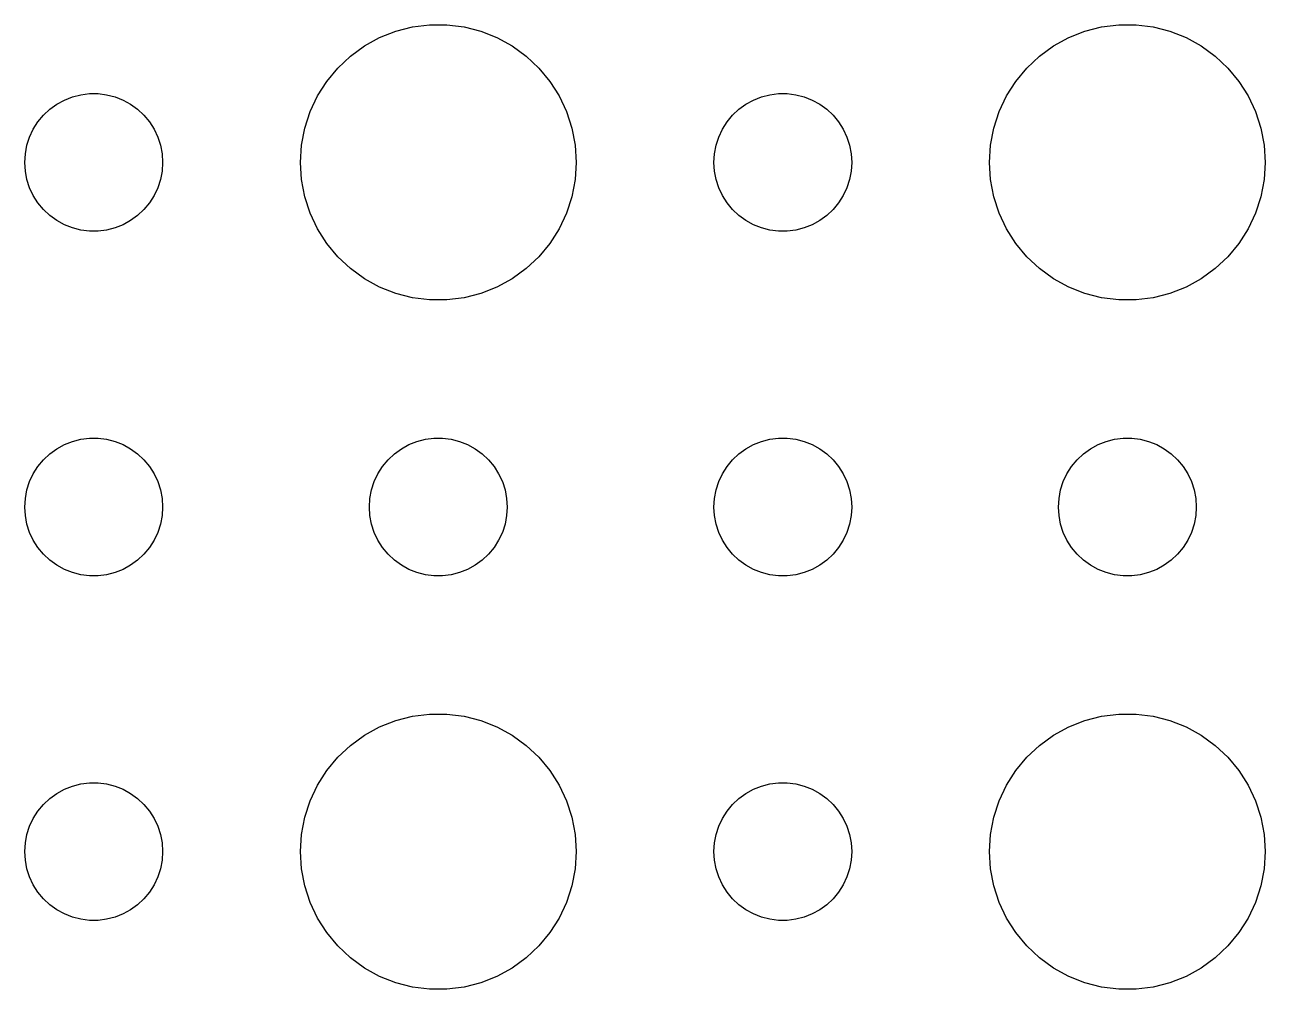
# Model space of a CAD drawing. Header units: metres. Extents: x -157 to 157, y -157 to 157.
# Drawn here: x -69 to -42, y 72.01 to 92.99 of the extents above; entities that cross this region are included whole.
import ezdxf

# ---------------------------------------------------------------- set-up
doc = ezdxf.new("R2010")
doc.units = ezdxf.units.M

msp = doc.modelspace()

# ---------------------------------------------------------------- linework, layer by layer
for p, q in [((-60.927, 92.8532), (-60.5621, 92.9469)), ((-60.5621, 92.9469), (-60.1884, 92.9941)), ((-60.1884, 92.9941), (-59.8116, 92.9941)), ((-59.8116, 92.9941), (-59.4379, 92.9469)), ((-59.4379, 92.9469), (-59.0729, 92.8532)), ((-45.927, 92.8532), (-45.5621, 92.9469)), ((-45.5621, 92.9469), (-45.1884, 92.9941)), ((-45.1884, 92.9941), (-44.8116, 92.9941)), ((-44.8116, 92.9941), (-44.4379, 92.9469)), ((-44.4379, 92.9469), (-44.0729, 92.8532)), ((-61.6075, 92.533), (-61.2773, 92.7145)), ((-61.2773, 92.7145), (-60.927, 92.8532)), ((-59.0729, 92.8532), (-58.7227, 92.7145)), ((-58.7227, 92.7145), (-58.3925, 92.533)), ((-46.6075, 92.533), (-46.2773, 92.7145)), ((-46.2773, 92.7145), (-45.927, 92.8532)), ((-44.0729, 92.8532), (-43.7227, 92.7145)), ((-43.7227, 92.7145), (-43.3925, 92.533)), ((-61.9123, 92.3115), (-61.6075, 92.533)), ((-58.3925, 92.533), (-58.0877, 92.3115)), ((-46.9123, 92.3115), (-46.6075, 92.533)), ((-43.3925, 92.533), (-43.0877, 92.3115)), ((-62.1869, 92.0536), (-61.9123, 92.3115)), ((-58.0877, 92.3115), (-57.8131, 92.0536)), ((-47.1869, 92.0536), (-46.9123, 92.3115)), ((-43.0877, 92.3115), (-42.8131, 92.0536)), ((-62.427, 91.7634), (-62.1869, 92.0536)), ((-57.8131, 92.0536), (-57.5729, 91.7634)), ((-47.427, 91.7634), (-47.1869, 92.0536)), ((-42.8131, 92.0536), (-42.5729, 91.7634)), ((-62.6289, 91.4453), (-62.427, 91.7634)), ((-57.5729, 91.7634), (-57.3711, 91.4453)), ((-47.6289, 91.4453), (-47.427, 91.7634)), ((-42.5729, 91.7634), (-42.3711, 91.4453)), ((-68.4561, 91.1558), (-68.3037, 91.2665)), ((-68.3037, 91.2665), (-68.1387, 91.3572)), ((-68.1387, 91.3572), (-67.9635, 91.4266)), ((-67.9635, 91.4266), (-67.7811, 91.4734)), ((-67.7811, 91.4734), (-67.5942, 91.497)), ((-67.5942, 91.497), (-67.4058, 91.497)), ((-67.4058, 91.497), (-67.2189, 91.4734)), ((-67.2189, 91.4734), (-67.0365, 91.4266)), ((-67.0365, 91.4266), (-66.8613, 91.3572)), ((-66.8613, 91.3572), (-66.6963, 91.2665)), ((-66.6963, 91.2665), (-66.5439, 91.1558)), ((-62.7893, 91.1044), (-62.6289, 91.4453)), ((-57.3711, 91.4453), (-57.2107, 91.1044)), ((-53.4561, 91.1558), (-53.3037, 91.2665)), ((-53.3037, 91.2665), (-53.1387, 91.3572)), ((-53.1387, 91.3572), (-52.9635, 91.4266)), ((-52.9635, 91.4266), (-52.7811, 91.4734)), ((-52.7811, 91.4734), (-52.5942, 91.497)), ((-52.5942, 91.497), (-52.4058, 91.497)), ((-52.4058, 91.497), (-52.2189, 91.4734)), ((-52.2189, 91.4734), (-52.0365, 91.4266)), ((-52.0365, 91.4266), (-51.8613, 91.3572)), ((-51.8613, 91.3572), (-51.6963, 91.2665)), ((-51.6963, 91.2665), (-51.5439, 91.1558)), ((-47.7893, 91.1044), (-47.6289, 91.4453)), ((-42.3711, 91.4453), (-42.2107, 91.1044)), ((-68.7135, 90.8817), (-68.5934, 91.0268)), ((-68.5934, 91.0268), (-68.4561, 91.1558)), ((-66.5439, 91.1558), (-66.4065, 91.0268)), ((-66.4065, 91.0268), (-66.2865, 90.8817)), ((-62.9057, 90.7461), (-62.7893, 91.1044)), ((-57.2107, 91.1044), (-57.0942, 90.7461)), ((-53.7135, 90.8817), (-53.5934, 91.0268)), ((-53.5934, 91.0268), (-53.4561, 91.1558)), ((-51.5439, 91.1558), (-51.4065, 91.0268)), ((-51.4065, 91.0268), (-51.2865, 90.8817)), ((-47.9057, 90.7461), (-47.7893, 91.1044)), ((-42.2107, 91.1044), (-42.0942, 90.7461)), ((-68.8947, 90.5522), (-68.8145, 90.7226)), ((-68.8145, 90.7226), (-68.7135, 90.8817)), ((-66.2865, 90.8817), (-66.1855, 90.7226)), ((-66.1855, 90.7226), (-66.1053, 90.5522)), ((-62.9763, 90.376), (-62.9057, 90.7461)), ((-57.0942, 90.7461), (-57.0237, 90.376)), ((-53.8947, 90.5522), (-53.8145, 90.7226)), ((-53.8145, 90.7226), (-53.7135, 90.8817)), ((-51.2865, 90.8817), (-51.1855, 90.7226)), ((-51.1855, 90.7226), (-51.1053, 90.5522)), ((-47.9763, 90.376), (-47.9057, 90.7461)), ((-42.0942, 90.7461), (-42.0237, 90.376)), ((-68.9529, 90.373), (-68.8947, 90.5522)), ((-66.1053, 90.5522), (-66.0471, 90.373)), ((-53.9529, 90.373), (-53.8947, 90.5522)), ((-51.1053, 90.5522), (-51.0471, 90.373)), ((-69, 90), (-68.9882, 90.188)), ((-68.9882, 90.188), (-68.9529, 90.373)), ((-66.0471, 90.373), (-66.0118, 90.188)), ((-66.0118, 90.188), (-66, 90)), ((-63, 90), (-62.9763, 90.376)), ((-57.0237, 90.376), (-57, 90)), ((-54, 90), (-53.9882, 90.188)), ((-53.9882, 90.188), (-53.9529, 90.373)), ((-51.0471, 90.373), (-51.0118, 90.188)), ((-51.0118, 90.188), (-51, 90)), ((-48, 90), (-47.9763, 90.376)), ((-42.0237, 90.376), (-42, 90)), ((-68.9882, 89.812), (-69, 90)), ((-66, 90), (-66.0118, 89.812)), ((-62.9763, 89.624), (-63, 90)), ((-57, 90), (-57.0237, 89.624)), ((-53.9882, 89.812), (-54, 90)), ((-51, 90), (-51.0118, 89.812)), ((-47.9763, 89.624), (-48, 90)), ((-42, 90), (-42.0237, 89.624)), ((-68.9529, 89.627), (-68.9882, 89.812)), ((-66.0118, 89.812), (-66.0471, 89.627)), ((-53.9529, 89.627), (-53.9882, 89.812)), ((-51.0118, 89.812), (-51.0471, 89.627)), ((-68.8947, 89.4478), (-68.9529, 89.627)), ((-68.8145, 89.2774), (-68.8947, 89.4478)), ((-66.1053, 89.4478), (-66.1855, 89.2774)), ((-66.0471, 89.627), (-66.1053, 89.4478)), ((-62.9057, 89.2539), (-62.9763, 89.624)), ((-57.0237, 89.624), (-57.0942, 89.2539)), ((-53.8947, 89.4478), (-53.9529, 89.627)), ((-53.8145, 89.2774), (-53.8947, 89.4478)), ((-51.1053, 89.4478), (-51.1855, 89.2774)), ((-51.0471, 89.627), (-51.1053, 89.4478)), ((-47.9057, 89.2539), (-47.9763, 89.624)), ((-42.0237, 89.624), (-42.0942, 89.2539)), ((-68.7135, 89.1183), (-68.8145, 89.2774)), ((-68.5934, 88.9732), (-68.7135, 89.1183)), ((-66.2865, 89.1183), (-66.4065, 88.9732)), ((-66.1855, 89.2774), (-66.2865, 89.1183)), ((-62.7893, 88.8956), (-62.9057, 89.2539)), ((-57.0942, 89.2539), (-57.2107, 88.8956)), ((-53.7135, 89.1183), (-53.8145, 89.2774)), ((-53.5934, 88.9732), (-53.7135, 89.1183)), ((-51.2865, 89.1183), (-51.4065, 88.9732)), ((-51.1855, 89.2774), (-51.2865, 89.1183)), ((-47.7893, 88.8956), (-47.9057, 89.2539)), ((-42.0942, 89.2539), (-42.2107, 88.8956)), ((-68.4561, 88.8442), (-68.5934, 88.9732)), ((-68.3037, 88.7335), (-68.4561, 88.8442)), ((-66.5439, 88.8442), (-66.6963, 88.7335)), ((-66.4065, 88.9732), (-66.5439, 88.8442)), ((-62.6289, 88.5547), (-62.7893, 88.8956)), ((-57.2107, 88.8956), (-57.3711, 88.5547)), ((-53.4561, 88.8442), (-53.5934, 88.9732)), ((-53.3037, 88.7335), (-53.4561, 88.8442)), ((-51.5439, 88.8442), (-51.6963, 88.7335)), ((-51.4065, 88.9732), (-51.5439, 88.8442)), ((-47.6289, 88.5547), (-47.7893, 88.8956)), ((-42.2107, 88.8956), (-42.3711, 88.5547)), ((-68.1387, 88.6428), (-68.3037, 88.7335)), ((-67.9635, 88.5734), (-68.1387, 88.6428)), ((-67.7811, 88.5266), (-67.9635, 88.5734)), ((-67.0365, 88.5734), (-67.2189, 88.5266)), ((-66.8613, 88.6428), (-67.0365, 88.5734)), ((-66.6963, 88.7335), (-66.8613, 88.6428)), ((-53.1387, 88.6428), (-53.3037, 88.7335)), ((-52.9635, 88.5734), (-53.1387, 88.6428)), ((-52.7811, 88.5266), (-52.9635, 88.5734)), ((-52.0365, 88.5734), (-52.2189, 88.5266)), ((-51.8613, 88.6428), (-52.0365, 88.5734)), ((-51.6963, 88.7335), (-51.8613, 88.6428)), ((-67.5942, 88.503), (-67.7811, 88.5266)), ((-67.4058, 88.503), (-67.5942, 88.503)), ((-67.2189, 88.5266), (-67.4058, 88.503)), ((-62.427, 88.2366), (-62.6289, 88.5547)), ((-57.3711, 88.5547), (-57.5729, 88.2366)), ((-52.5942, 88.503), (-52.7811, 88.5266)), ((-52.4058, 88.503), (-52.5942, 88.503)), ((-52.2189, 88.5266), (-52.4058, 88.503)), ((-47.427, 88.2366), (-47.6289, 88.5547)), ((-42.3711, 88.5547), (-42.5729, 88.2366)), ((-62.1869, 87.9464), (-62.427, 88.2366)), ((-57.5729, 88.2366), (-57.8131, 87.9464)), ((-47.1869, 87.9464), (-47.427, 88.2366)), ((-42.5729, 88.2366), (-42.8131, 87.9464)), ((-61.9123, 87.6885), (-62.1869, 87.9464)), ((-57.8131, 87.9464), (-58.0877, 87.6885)), ((-46.9123, 87.6885), (-47.1869, 87.9464)), ((-42.8131, 87.9464), (-43.0877, 87.6885)), ((-61.6075, 87.467), (-61.9123, 87.6885)), ((-58.0877, 87.6885), (-58.3925, 87.467)), ((-46.6075, 87.467), (-46.9123, 87.6885)), ((-43.0877, 87.6885), (-43.3925, 87.467)), ((-61.2773, 87.2855), (-61.6075, 87.467)), ((-60.927, 87.1468), (-61.2773, 87.2855)), ((-58.7227, 87.2855), (-59.0729, 87.1468)), ((-58.3925, 87.467), (-58.7227, 87.2855)), ((-46.2773, 87.2855), (-46.6075, 87.467)), ((-45.927, 87.1468), (-46.2773, 87.2855)), ((-43.7227, 87.2855), (-44.0729, 87.1468)), ((-43.3925, 87.467), (-43.7227, 87.2855)), ((-60.5621, 87.0531), (-60.927, 87.1468)), ((-60.1884, 87.0059), (-60.5621, 87.0531)), ((-59.8116, 87.0059), (-60.1884, 87.0059)), ((-59.4379, 87.0531), (-59.8116, 87.0059)), ((-59.0729, 87.1468), (-59.4379, 87.0531)), ((-45.5621, 87.0531), (-45.927, 87.1468)), ((-45.1884, 87.0059), (-45.5621, 87.0531)), ((-44.8116, 87.0059), (-45.1884, 87.0059)), ((-44.4379, 87.0531), (-44.8116, 87.0059)), ((-44.0729, 87.1468), (-44.4379, 87.0531)), ((-67.9635, 83.9266), (-67.7811, 83.9734)), ((-67.7811, 83.9734), (-67.5942, 83.997)), ((-67.5942, 83.997), (-67.4058, 83.997)), ((-67.4058, 83.997), (-67.2189, 83.9734)), ((-67.2189, 83.9734), (-67.0365, 83.9266)), ((-60.4635, 83.9266), (-60.2811, 83.9734)), ((-60.2811, 83.9734), (-60.0942, 83.997)), ((-60.0942, 83.997), (-59.9058, 83.997)), ((-59.9058, 83.997), (-59.7189, 83.9734)), ((-59.7189, 83.9734), (-59.5365, 83.9266)), ((-52.9635, 83.9266), (-52.7811, 83.9734)), ((-52.7811, 83.9734), (-52.5942, 83.997)), ((-52.5942, 83.997), (-52.4058, 83.997)), ((-52.4058, 83.997), (-52.2189, 83.9734)), ((-52.2189, 83.9734), (-52.0365, 83.9266)), ((-45.4635, 83.9266), (-45.2811, 83.9734)), ((-45.2811, 83.9734), (-45.0942, 83.997)), ((-45.0942, 83.997), (-44.9058, 83.997)), ((-44.9058, 83.997), (-44.7189, 83.9734)), ((-44.7189, 83.9734), (-44.5365, 83.9266)), ((-68.4561, 83.6558), (-68.3037, 83.7665)), ((-68.3037, 83.7665), (-68.1387, 83.8572)), ((-68.1387, 83.8572), (-67.9635, 83.9266)), ((-67.0365, 83.9266), (-66.8613, 83.8572)), ((-66.8613, 83.8572), (-66.6963, 83.7665)), ((-66.6963, 83.7665), (-66.5439, 83.6558)), ((-60.9561, 83.6558), (-60.8037, 83.7665)), ((-60.8037, 83.7665), (-60.6387, 83.8572)), ((-60.6387, 83.8572), (-60.4635, 83.9266)), ((-59.5365, 83.9266), (-59.3613, 83.8572)), ((-59.3613, 83.8572), (-59.1963, 83.7665)), ((-59.1963, 83.7665), (-59.0439, 83.6558)), ((-53.4561, 83.6558), (-53.3037, 83.7665)), ((-53.3037, 83.7665), (-53.1387, 83.8572)), ((-53.1387, 83.8572), (-52.9635, 83.9266)), ((-52.0365, 83.9266), (-51.8613, 83.8572)), ((-51.8613, 83.8572), (-51.6963, 83.7665)), ((-51.6963, 83.7665), (-51.5439, 83.6558)), ((-45.9561, 83.6558), (-45.8037, 83.7665)), ((-45.8037, 83.7665), (-45.6387, 83.8572)), ((-45.6387, 83.8572), (-45.4635, 83.9266)), ((-44.5365, 83.9266), (-44.3613, 83.8572)), ((-44.3613, 83.8572), (-44.1963, 83.7665)), ((-44.1963, 83.7665), (-44.0439, 83.6558)), ((-68.7135, 83.3817), (-68.5934, 83.5268)), ((-68.5934, 83.5268), (-68.4561, 83.6558)), ((-66.5439, 83.6558), (-66.4065, 83.5268)), ((-66.4065, 83.5268), (-66.2865, 83.3817)), ((-61.2135, 83.3817), (-61.0934, 83.5268)), ((-61.0934, 83.5268), (-60.9561, 83.6558)), ((-59.0439, 83.6558), (-58.9065, 83.5268)), ((-58.9065, 83.5268), (-58.7865, 83.3817)), ((-53.7135, 83.3817), (-53.5934, 83.5268)), ((-53.5934, 83.5268), (-53.4561, 83.6558)), ((-51.5439, 83.6558), (-51.4065, 83.5268)), ((-51.4065, 83.5268), (-51.2865, 83.3817)), ((-46.2135, 83.3817), (-46.0934, 83.5268)), ((-46.0934, 83.5268), (-45.9561, 83.6558)), ((-44.0439, 83.6558), (-43.9065, 83.5268)), ((-43.9065, 83.5268), (-43.7865, 83.3817)), ((-68.8947, 83.0522), (-68.8145, 83.2226)), ((-68.8145, 83.2226), (-68.7135, 83.3817)), ((-66.2865, 83.3817), (-66.1855, 83.2226)), ((-66.1855, 83.2226), (-66.1053, 83.0522)), ((-61.3947, 83.0522), (-61.3145, 83.2226)), ((-61.3145, 83.2226), (-61.2135, 83.3817)), ((-58.7865, 83.3817), (-58.6855, 83.2226)), ((-58.6855, 83.2226), (-58.6053, 83.0522)), ((-53.8947, 83.0522), (-53.8145, 83.2226)), ((-53.8145, 83.2226), (-53.7135, 83.3817)), ((-51.2865, 83.3817), (-51.1855, 83.2226)), ((-51.1855, 83.2226), (-51.1053, 83.0522)), ((-46.3947, 83.0522), (-46.3145, 83.2226)), ((-46.3145, 83.2226), (-46.2135, 83.3817)), ((-43.7865, 83.3817), (-43.6855, 83.2226)), ((-43.6855, 83.2226), (-43.6053, 83.0522)), ((-68.9529, 82.873), (-68.8947, 83.0522)), ((-66.1053, 83.0522), (-66.0471, 82.873)), ((-61.4529, 82.873), (-61.3947, 83.0522)), ((-58.6053, 83.0522), (-58.5471, 82.873)), ((-53.9529, 82.873), (-53.8947, 83.0522)), ((-51.1053, 83.0522), (-51.0471, 82.873)), ((-46.4529, 82.873), (-46.3947, 83.0522)), ((-43.6053, 83.0522), (-43.5471, 82.873)), ((-69, 82.5), (-68.9882, 82.688)), ((-68.9882, 82.688), (-68.9529, 82.873)), ((-66.0471, 82.873), (-66.0118, 82.688)), ((-66.0118, 82.688), (-66, 82.5)), ((-61.5, 82.5), (-61.4882, 82.688)), ((-61.4882, 82.688), (-61.4529, 82.873)), ((-58.5471, 82.873), (-58.5118, 82.688)), ((-58.5118, 82.688), (-58.5, 82.5)), ((-54, 82.5), (-53.9882, 82.688)), ((-53.9882, 82.688), (-53.9529, 82.873)), ((-51.0471, 82.873), (-51.0118, 82.688)), ((-51.0118, 82.688), (-51, 82.5)), ((-46.5, 82.5), (-46.4882, 82.688)), ((-46.4882, 82.688), (-46.4529, 82.873)), ((-43.5471, 82.873), (-43.5118, 82.688)), ((-43.5118, 82.688), (-43.5, 82.5)), ((-68.9882, 82.312), (-69, 82.5)), ((-66, 82.5), (-66.0118, 82.312)), ((-61.4882, 82.312), (-61.5, 82.5)), ((-58.5, 82.5), (-58.5118, 82.312)), ((-53.9882, 82.312), (-54, 82.5)), ((-51, 82.5), (-51.0118, 82.312)), ((-46.4882, 82.312), (-46.5, 82.5)), ((-43.5, 82.5), (-43.5118, 82.312)), ((-68.9529, 82.127), (-68.9882, 82.312)), ((-68.8947, 81.9478), (-68.9529, 82.127)), ((-66.0471, 82.127), (-66.1053, 81.9478)), ((-66.0118, 82.312), (-66.0471, 82.127)), ((-61.4529, 82.127), (-61.4882, 82.312)), ((-61.3947, 81.9478), (-61.4529, 82.127)), ((-58.5471, 82.127), (-58.6053, 81.9478)), ((-58.5118, 82.312), (-58.5471, 82.127)), ((-53.9529, 82.127), (-53.9882, 82.312)), ((-53.8947, 81.9478), (-53.9529, 82.127)), ((-51.0471, 82.127), (-51.1053, 81.9478)), ((-51.0118, 82.312), (-51.0471, 82.127)), ((-46.4529, 82.127), (-46.4882, 82.312)), ((-46.3947, 81.9478), (-46.4529, 82.127)), ((-43.5471, 82.127), (-43.6053, 81.9478)), ((-43.5118, 82.312), (-43.5471, 82.127)), ((-68.8145, 81.7774), (-68.8947, 81.9478)), ((-66.1053, 81.9478), (-66.1855, 81.7774)), ((-61.3145, 81.7774), (-61.3947, 81.9478)), ((-58.6053, 81.9478), (-58.6855, 81.7774)), ((-53.8145, 81.7774), (-53.8947, 81.9478)), ((-51.1053, 81.9478), (-51.1855, 81.7774)), ((-46.3145, 81.7774), (-46.3947, 81.9478)), ((-43.6053, 81.9478), (-43.6855, 81.7774)), ((-68.7135, 81.6183), (-68.8145, 81.7774)), ((-68.5934, 81.4732), (-68.7135, 81.6183)), ((-66.2865, 81.6183), (-66.4065, 81.4732)), ((-66.1855, 81.7774), (-66.2865, 81.6183)), ((-61.2135, 81.6183), (-61.3145, 81.7774)), ((-61.0934, 81.4732), (-61.2135, 81.6183)), ((-58.7865, 81.6183), (-58.9065, 81.4732)), ((-58.6855, 81.7774), (-58.7865, 81.6183)), ((-53.7135, 81.6183), (-53.8145, 81.7774)), ((-53.5934, 81.4732), (-53.7135, 81.6183)), ((-51.2865, 81.6183), (-51.4065, 81.4732)), ((-51.1855, 81.7774), (-51.2865, 81.6183)), ((-46.2135, 81.6183), (-46.3145, 81.7774)), ((-46.0934, 81.4732), (-46.2135, 81.6183)), ((-43.7865, 81.6183), (-43.9065, 81.4732)), ((-43.6855, 81.7774), (-43.7865, 81.6183)), ((-68.4561, 81.3442), (-68.5934, 81.4732)), ((-68.3037, 81.2335), (-68.4561, 81.3442)), ((-66.5439, 81.3442), (-66.6963, 81.2335)), ((-66.4065, 81.4732), (-66.5439, 81.3442)), ((-60.9561, 81.3442), (-61.0934, 81.4732)), ((-60.8037, 81.2335), (-60.9561, 81.3442)), ((-59.0439, 81.3442), (-59.1963, 81.2335)), ((-58.9065, 81.4732), (-59.0439, 81.3442)), ((-53.4561, 81.3442), (-53.5934, 81.4732)), ((-53.3037, 81.2335), (-53.4561, 81.3442)), ((-51.5439, 81.3442), (-51.6963, 81.2335)), ((-51.4065, 81.4732), (-51.5439, 81.3442)), ((-45.9561, 81.3442), (-46.0934, 81.4732)), ((-45.8037, 81.2335), (-45.9561, 81.3442)), ((-44.0439, 81.3442), (-44.1963, 81.2335)), ((-43.9065, 81.4732), (-44.0439, 81.3442)), ((-68.1387, 81.1428), (-68.3037, 81.2335)), ((-67.9635, 81.0734), (-68.1387, 81.1428)), ((-67.7811, 81.0266), (-67.9635, 81.0734)), ((-67.5942, 81.003), (-67.7811, 81.0266)), ((-67.4058, 81.003), (-67.5942, 81.003)), ((-67.2189, 81.0266), (-67.4058, 81.003)), ((-67.0365, 81.0734), (-67.2189, 81.0266)), ((-66.8613, 81.1428), (-67.0365, 81.0734)), ((-66.6963, 81.2335), (-66.8613, 81.1428)), ((-60.6387, 81.1428), (-60.8037, 81.2335)), ((-60.4635, 81.0734), (-60.6387, 81.1428)), ((-60.2811, 81.0266), (-60.4635, 81.0734)), ((-60.0942, 81.003), (-60.2811, 81.0266)), ((-59.9058, 81.003), (-60.0942, 81.003)), ((-59.7189, 81.0266), (-59.9058, 81.003)), ((-59.5365, 81.0734), (-59.7189, 81.0266)), ((-59.3613, 81.1428), (-59.5365, 81.0734)), ((-59.1963, 81.2335), (-59.3613, 81.1428)), ((-53.1387, 81.1428), (-53.3037, 81.2335)), ((-52.9635, 81.0734), (-53.1387, 81.1428)), ((-52.7811, 81.0266), (-52.9635, 81.0734)), ((-52.5942, 81.003), (-52.7811, 81.0266)), ((-52.4058, 81.003), (-52.5942, 81.003)), ((-52.2189, 81.0266), (-52.4058, 81.003)), ((-52.0365, 81.0734), (-52.2189, 81.0266)), ((-51.8613, 81.1428), (-52.0365, 81.0734)), ((-51.6963, 81.2335), (-51.8613, 81.1428)), ((-45.6387, 81.1428), (-45.8037, 81.2335)), ((-45.4635, 81.0734), (-45.6387, 81.1428)), ((-45.2811, 81.0266), (-45.4635, 81.0734)), ((-45.0942, 81.003), (-45.2811, 81.0266)), ((-44.9058, 81.003), (-45.0942, 81.003)), ((-44.7189, 81.0266), (-44.9058, 81.003)), ((-44.5365, 81.0734), (-44.7189, 81.0266)), ((-44.3613, 81.1428), (-44.5365, 81.0734)), ((-44.1963, 81.2335), (-44.3613, 81.1428)), ((-61.2773, 77.7145), (-60.927, 77.8532)), ((-60.927, 77.8532), (-60.5621, 77.9469)), ((-60.5621, 77.9469), (-60.1884, 77.9941)), ((-60.1884, 77.9941), (-59.8116, 77.9941)), ((-59.8116, 77.9941), (-59.4379, 77.9469)), ((-59.4379, 77.9469), (-59.0729, 77.8532)), ((-59.0729, 77.8532), (-58.7227, 77.7145)), ((-46.2773, 77.7145), (-45.927, 77.8532)), ((-45.927, 77.8532), (-45.5621, 77.9469)), ((-45.5621, 77.9469), (-45.1884, 77.9941)), ((-45.1884, 77.9941), (-44.8116, 77.9941)), ((-44.8116, 77.9941), (-44.4379, 77.9469)), ((-44.4379, 77.9469), (-44.0729, 77.8532)), ((-44.0729, 77.8532), (-43.7227, 77.7145)), ((-61.9123, 77.3115), (-61.6075, 77.533)), ((-61.6075, 77.533), (-61.2773, 77.7145)), ((-58.7227, 77.7145), (-58.3925, 77.533)), ((-58.3925, 77.533), (-58.0877, 77.3115)), ((-46.9123, 77.3115), (-46.6075, 77.533)), ((-46.6075, 77.533), (-46.2773, 77.7145)), ((-43.7227, 77.7145), (-43.3925, 77.533)), ((-43.3925, 77.533), (-43.0877, 77.3115)), ((-62.1869, 77.0536), (-61.9123, 77.3115)), ((-58.0877, 77.3115), (-57.8131, 77.0536)), ((-47.1869, 77.0536), (-46.9123, 77.3115)), ((-43.0877, 77.3115), (-42.8131, 77.0536)), ((-62.427, 76.7634), (-62.1869, 77.0536)), ((-57.8131, 77.0536), (-57.5729, 76.7634)), ((-47.427, 76.7634), (-47.1869, 77.0536)), ((-42.8131, 77.0536), (-42.5729, 76.7634)), ((-62.6289, 76.4453), (-62.427, 76.7634)), ((-57.5729, 76.7634), (-57.3711, 76.4453)), ((-47.6289, 76.4453), (-47.427, 76.7634)), ((-42.5729, 76.7634), (-42.3711, 76.4453)), ((-68.1387, 76.3572), (-67.9635, 76.4266)), ((-67.9635, 76.4266), (-67.7811, 76.4734)), ((-67.7811, 76.4734), (-67.5942, 76.497)), ((-67.5942, 76.497), (-67.4058, 76.497)), ((-67.4058, 76.497), (-67.2189, 76.4734)), ((-67.2189, 76.4734), (-67.0365, 76.4266)), ((-67.0365, 76.4266), (-66.8613, 76.3572)), ((-62.7893, 76.1044), (-62.6289, 76.4453)), ((-57.3711, 76.4453), (-57.2107, 76.1044)), ((-53.1387, 76.3572), (-52.9635, 76.4266)), ((-52.9635, 76.4266), (-52.7811, 76.4734)), ((-52.7811, 76.4734), (-52.5942, 76.497)), ((-52.5942, 76.497), (-52.4058, 76.497)), ((-52.4058, 76.497), (-52.2189, 76.4734)), ((-52.2189, 76.4734), (-52.0365, 76.4266)), ((-52.0365, 76.4266), (-51.8613, 76.3572)), ((-47.7893, 76.1044), (-47.6289, 76.4453)), ((-42.3711, 76.4453), (-42.2107, 76.1044)), ((-68.5934, 76.0268), (-68.4561, 76.1558)), ((-68.4561, 76.1558), (-68.3037, 76.2665)), ((-68.3037, 76.2665), (-68.1387, 76.3572)), ((-66.8613, 76.3572), (-66.6963, 76.2665)), ((-66.6963, 76.2665), (-66.5439, 76.1558)), ((-66.5439, 76.1558), (-66.4065, 76.0268)), ((-53.5934, 76.0268), (-53.4561, 76.1558)), ((-53.4561, 76.1558), (-53.3037, 76.2665)), ((-53.3037, 76.2665), (-53.1387, 76.3572)), ((-51.8613, 76.3572), (-51.6963, 76.2665)), ((-51.6963, 76.2665), (-51.5439, 76.1558)), ((-51.5439, 76.1558), (-51.4065, 76.0268)), ((-68.8145, 75.7226), (-68.7135, 75.8817)), ((-68.7135, 75.8817), (-68.5934, 76.0268)), ((-66.4065, 76.0268), (-66.2865, 75.8817)), ((-66.2865, 75.8817), (-66.1855, 75.7226)), ((-62.9057, 75.7461), (-62.7893, 76.1044)), ((-57.2107, 76.1044), (-57.0942, 75.7461)), ((-53.8145, 75.7226), (-53.7135, 75.8817)), ((-53.7135, 75.8817), (-53.5934, 76.0268)), ((-51.4065, 76.0268), (-51.2865, 75.8817)), ((-51.2865, 75.8817), (-51.1855, 75.7226)), ((-47.9057, 75.7461), (-47.7893, 76.1044)), ((-42.2107, 76.1044), (-42.0942, 75.7461)), ((-68.8947, 75.5522), (-68.8145, 75.7226)), ((-66.1855, 75.7226), (-66.1053, 75.5522)), ((-62.9763, 75.376), (-62.9057, 75.7461)), ((-57.0942, 75.7461), (-57.0237, 75.376)), ((-53.8947, 75.5522), (-53.8145, 75.7226)), ((-51.1855, 75.7226), (-51.1053, 75.5522)), ((-47.9763, 75.376), (-47.9057, 75.7461)), ((-42.0942, 75.7461), (-42.0237, 75.376)), ((-68.9882, 75.188), (-68.9529, 75.373)), ((-68.9529, 75.373), (-68.8947, 75.5522)), ((-66.1053, 75.5522), (-66.0471, 75.373)), ((-66.0471, 75.373), (-66.0118, 75.188)), ((-63, 75), (-62.9763, 75.376)), ((-57.0237, 75.376), (-57, 75)), ((-53.9882, 75.188), (-53.9529, 75.373)), ((-53.9529, 75.373), (-53.8947, 75.5522)), ((-51.1053, 75.5522), (-51.0471, 75.373)), ((-51.0471, 75.373), (-51.0118, 75.188)), ((-48, 75), (-47.9763, 75.376)), ((-42.0237, 75.376), (-42, 75)), ((-69, 75), (-68.9882, 75.188)), ((-66.0118, 75.188), (-66, 75)), ((-54, 75), (-53.9882, 75.188)), ((-51.0118, 75.188), (-51, 75)), ((-68.9882, 74.812), (-69, 75)), ((-68.9529, 74.627), (-68.9882, 74.812)), ((-66.0118, 74.812), (-66.0471, 74.627)), ((-66, 75), (-66.0118, 74.812)), ((-62.9763, 74.624), (-63, 75)), ((-57, 75), (-57.0237, 74.624)), ((-53.9882, 74.812), (-54, 75)), ((-53.9529, 74.627), (-53.9882, 74.812)), ((-51.0118, 74.812), (-51.0471, 74.627)), ((-51, 75), (-51.0118, 74.812)), ((-47.9763, 74.624), (-48, 75)), ((-42, 75), (-42.0237, 74.624)), ((-68.8947, 74.4478), (-68.9529, 74.627)), ((-66.0471, 74.627), (-66.1053, 74.4478)), ((-62.9057, 74.2539), (-62.9763, 74.624)), ((-57.0237, 74.624), (-57.0942, 74.2539)), ((-53.8947, 74.4478), (-53.9529, 74.627)), ((-51.0471, 74.627), (-51.1053, 74.4478)), ((-47.9057, 74.2539), (-47.9763, 74.624)), ((-42.0237, 74.624), (-42.0942, 74.2539)), ((-68.8145, 74.2774), (-68.8947, 74.4478)), ((-68.7135, 74.1183), (-68.8145, 74.2774)), ((-66.1855, 74.2774), (-66.2865, 74.1183)), ((-66.1053, 74.4478), (-66.1855, 74.2774)), ((-62.7893, 73.8956), (-62.9057, 74.2539)), ((-57.0942, 74.2539), (-57.2107, 73.8956)), ((-53.8145, 74.2774), (-53.8947, 74.4478)), ((-53.7135, 74.1183), (-53.8145, 74.2774)), ((-51.1855, 74.2774), (-51.2865, 74.1183)), ((-51.1053, 74.4478), (-51.1855, 74.2774)), ((-47.7893, 73.8956), (-47.9057, 74.2539)), ((-42.0942, 74.2539), (-42.2107, 73.8956)), ((-68.5934, 73.9732), (-68.7135, 74.1183)), ((-66.2865, 74.1183), (-66.4065, 73.9732)), ((-53.5934, 73.9732), (-53.7135, 74.1183)), ((-51.2865, 74.1183), (-51.4065, 73.9732)), ((-68.4561, 73.8442), (-68.5934, 73.9732)), ((-68.3037, 73.7335), (-68.4561, 73.8442)), ((-68.1387, 73.6428), (-68.3037, 73.7335)), ((-66.6963, 73.7335), (-66.8613, 73.6428)), ((-66.5439, 73.8442), (-66.6963, 73.7335)), ((-66.4065, 73.9732), (-66.5439, 73.8442)), ((-62.6289, 73.5547), (-62.7893, 73.8956)), ((-57.2107, 73.8956), (-57.3711, 73.5547)), ((-53.4561, 73.8442), (-53.5934, 73.9732)), ((-53.3037, 73.7335), (-53.4561, 73.8442)), ((-53.1387, 73.6428), (-53.3037, 73.7335)), ((-51.6963, 73.7335), (-51.8613, 73.6428)), ((-51.5439, 73.8442), (-51.6963, 73.7335)), ((-51.4065, 73.9732), (-51.5439, 73.8442)), ((-47.6289, 73.5547), (-47.7893, 73.8956)), ((-42.2107, 73.8956), (-42.3711, 73.5547)), ((-67.9635, 73.5734), (-68.1387, 73.6428)), ((-67.7811, 73.5266), (-67.9635, 73.5734)), ((-67.5942, 73.503), (-67.7811, 73.5266)), ((-67.4058, 73.503), (-67.5942, 73.503)), ((-67.2189, 73.5266), (-67.4058, 73.503)), ((-67.0365, 73.5734), (-67.2189, 73.5266)), ((-66.8613, 73.6428), (-67.0365, 73.5734)), ((-62.427, 73.2366), (-62.6289, 73.5547)), ((-57.3711, 73.5547), (-57.5729, 73.2366)), ((-52.9635, 73.5734), (-53.1387, 73.6428)), ((-52.7811, 73.5266), (-52.9635, 73.5734)), ((-52.5942, 73.503), (-52.7811, 73.5266)), ((-52.4058, 73.503), (-52.5942, 73.503)), ((-52.2189, 73.5266), (-52.4058, 73.503)), ((-52.0365, 73.5734), (-52.2189, 73.5266)), ((-51.8613, 73.6428), (-52.0365, 73.5734)), ((-47.427, 73.2366), (-47.6289, 73.5547)), ((-42.3711, 73.5547), (-42.5729, 73.2366)), ((-62.1869, 72.9464), (-62.427, 73.2366)), ((-57.5729, 73.2366), (-57.8131, 72.9464)), ((-47.1869, 72.9464), (-47.427, 73.2366)), ((-42.5729, 73.2366), (-42.8131, 72.9464)), ((-61.9123, 72.6885), (-62.1869, 72.9464)), ((-57.8131, 72.9464), (-58.0877, 72.6885)), ((-46.9123, 72.6885), (-47.1869, 72.9464)), ((-42.8131, 72.9464), (-43.0877, 72.6885)), ((-61.6075, 72.467), (-61.9123, 72.6885)), ((-58.0877, 72.6885), (-58.3925, 72.467)), ((-46.6075, 72.467), (-46.9123, 72.6885)), ((-43.0877, 72.6885), (-43.3925, 72.467)), ((-61.2773, 72.2855), (-61.6075, 72.467)), ((-58.3925, 72.467), (-58.7227, 72.2855)), ((-46.2773, 72.2855), (-46.6075, 72.467)), ((-43.3925, 72.467), (-43.7227, 72.2855)), ((-60.927, 72.1468), (-61.2773, 72.2855)), ((-60.5621, 72.0531), (-60.927, 72.1468)), ((-59.0729, 72.1468), (-59.4379, 72.0531)), ((-58.7227, 72.2855), (-59.0729, 72.1468)), ((-45.927, 72.1468), (-46.2773, 72.2855)), ((-45.5621, 72.0531), (-45.927, 72.1468)), ((-44.0729, 72.1468), (-44.4379, 72.0531)), ((-43.7227, 72.2855), (-44.0729, 72.1468)), ((-60.1884, 72.0059), (-60.5621, 72.0531)), ((-59.8116, 72.0059), (-60.1884, 72.0059)), ((-59.4379, 72.0531), (-59.8116, 72.0059)), ((-45.1884, 72.0059), (-45.5621, 72.0531)), ((-44.8116, 72.0059), (-45.1884, 72.0059)), ((-44.4379, 72.0531), (-44.8116, 72.0059))]:
    msp.add_line(p, q)

doc.saveas('drawing.dxf')
